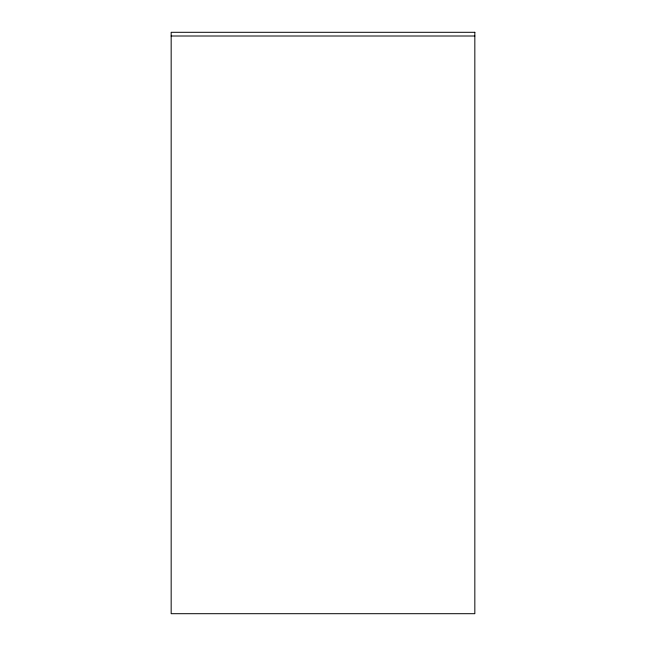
<?xml version="1.0" encoding="UTF-8"?>
<svg xmlns="http://www.w3.org/2000/svg" width="646" height="646" viewBox="0 0 646 646"><rect width="100%" height="100%" fill="white"/><g stroke="black" fill="none" stroke-linecap="round" stroke-linejoin="round"><path stroke-width="0.97" d="M171.166 36.006L474.834 36.006M474.834 32.3L171.166 32.3L171.166 613.7L474.834 613.7L474.834 32.3"/></g></svg>
